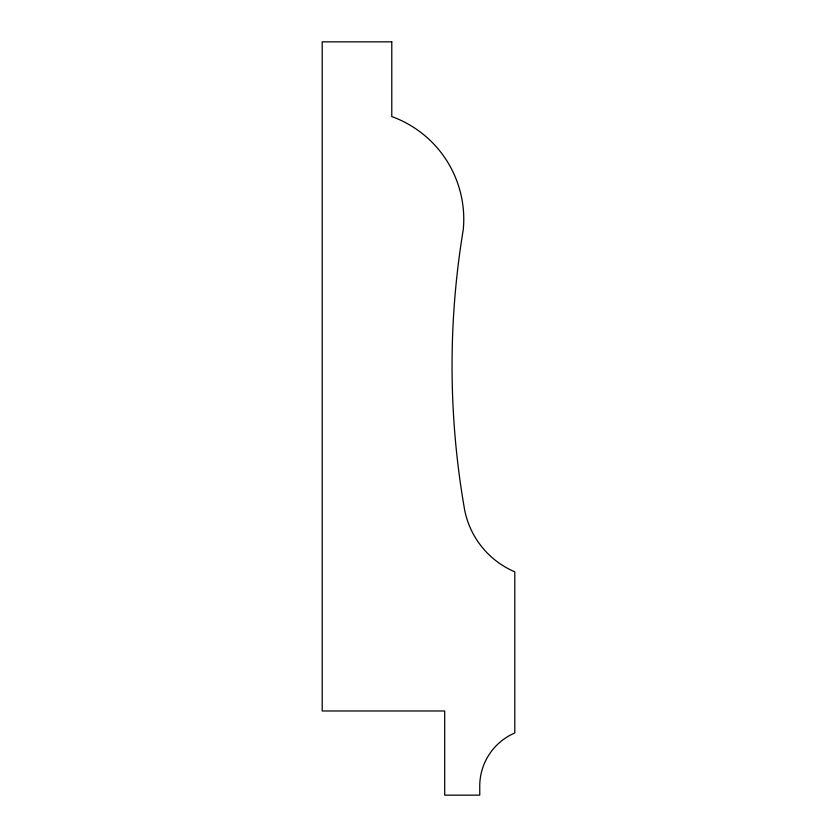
<?xml version="1.0" encoding="UTF-8"?>
<svg xmlns="http://www.w3.org/2000/svg" width="837" height="837" viewBox="0 0 837 837"><rect width="100%" height="100%" fill="white"/><g stroke="black" fill="none" stroke-linecap="round" stroke-linejoin="round"><path stroke-width="1.26" d="M391.779 41.85L322.203 41.85L322.203 710.979L444.709 710.979L444.709 795.15L479.758 795.15L479.758 784.761A57.941 57.941 0 0 1 514.797 732.961L514.797 571.828A85.018 85.018 0 0 1 463.939 505.82A831.444 831.444 0 0 1 463.259 229.715A109.187 109.187 0 0 0 391.779 116.552L391.779 41.85"/></g></svg>
